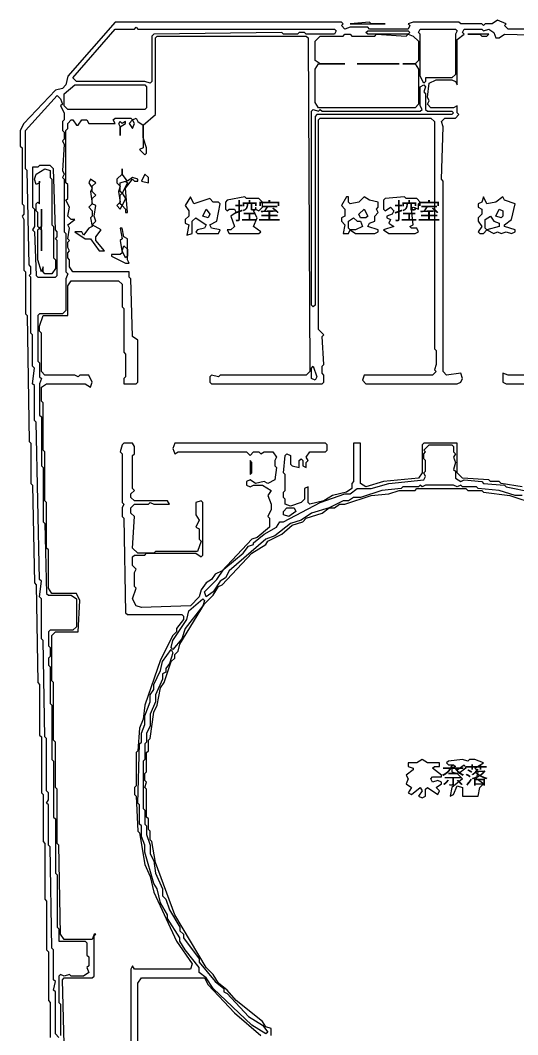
# Model space of a CAD drawing. Header units: millimetres. Extents: x -1440 to 58650, y -4146 to 35577.
# Drawn here: x 3765 to 15386, y 11764 to 35495 of the extents above; entities that cross this region are included whole.
import ezdxf

# ---------------------------------------------------------------- set-up
doc = ezdxf.new("R2010")
doc.units = ezdxf.units.MM
doc.layers.add('EDITABLE_ROOM_LABELS', color=7, linetype='Continuous', lineweight=18, true_color=0x50555f)
doc.layers.add('RASTER_CONTOURS', color=7, linetype='Continuous', lineweight=18, true_color=0x50555f)
doc.styles.add('JAPANESE', font='msgothic.ttc')

msp = doc.modelspace()

# ---------------------------------------------------------------- linework, layer by layer
at = {"layer": 'RASTER_CONTOURS'}
for points in [[(15734, 35291), (15160, 35291), (15078, 35373), (15119, 35414), (14914, 35495), (14791, 35414), (14627, 35414), (14586, 35373), (14545, 35414), (14054, 35414), (14013, 35455), (12947, 35455), (12824, 35414), (12865, 35373), (12824, 35291), (11922, 35291), (11881, 35332), (11471, 35332), (11348, 35291), (11266, 35373), (11307, 35414), (11266, 35455), (5979, 35455), (4872, 34187), (4831, 33983), (4749, 33901), (4585, 33860), (3847, 33083), (3765, 32920), (3765, 32552), (3806, 32511), (3806, 31203), (3847, 31162), (3847, 30958), (3806, 30917), (3847, 30835), (3847, 29650), (3888, 29609), (3888, 28628), (3929, 28587), (3970, 25643), (4011, 25602), (4011, 24662), (4052, 24621), (4093, 22332), (4134, 22291), (4175, 20002), (4216, 19961), (4216, 18775), (4257, 18735), (4257, 17426), (4298, 17386), (4298, 16282), (4339, 16241), (4339, 14933), (4380, 14892), (4380, 13747), (4421, 13706), (4421, 12562), (4462, 12521), (4462, 11703)], [(4790, 11540), (4749, 13052), (4790, 13093), (5446, 13093), (5487, 13134), (5487, 14074), (5528, 14115), (5487, 14115), (5446, 13992), (4790, 13992), (4708, 14115), (4667, 16200), (4626, 16241), (4626, 17508), (4585, 17549), (4585, 18612), (4544, 18653), (4544, 20002), (4503, 20043), (4503, 21106), (4585, 21187), (5118, 21187), (5159, 21923), (5077, 22087), (4503, 22087), (4421, 22209), (4421, 23109), (4380, 23150), (4380, 24212), (4339, 24253), (4339, 25398), (4298, 25439), (4298, 26543), (4257, 26584), (4257, 26911), (4380, 26992), (5282, 26992), (5405, 26911), (5446, 27033), (5364, 27197), (5159, 27197), (5118, 27156), (5036, 27197), (4339, 27197), (4257, 27279), (4257, 28178), (4216, 28219), (4216, 28341), (4298, 28587), (4872, 28587), (4872, 29282), (4954, 29404), (6061, 29404), (6143, 29323), (6143, 28791), (6184, 28750), (6184, 27728), (6225, 27687), (6225, 27156), (6184, 27115), (6184, 26992), (6471, 26992), (6512, 27033), (6512, 28014), (6389, 28096), (6348, 29445), (6307, 29486), (6307, 29609), (4995, 29609), (4913, 29731), (4913, 29895), (4872, 29936), (4872, 30058), (4913, 30099), (4872, 30181), (4872, 30304), (4913, 30345), (4872, 30385), (4913, 30631), (4872, 30712), (5036, 30835), (4954, 30835), (4872, 30917), (4913, 31121), (4831, 31285), (4872, 31326), (4872, 31653), (4831, 31694), (4831, 32920), (4872, 32961), (4872, 33083), (4954, 33165), (4995, 33165), (5077, 33043), (5118, 33043), (5200, 33165), (5323, 33165), (5364, 33083), (5979, 33083), (5938, 33165), (5979, 33206), (6348, 33206), (6389, 33165), (6307, 33083), (6389, 32961), (6430, 33083), (6389, 33165), (6471, 33206), (6512, 33124), (6635, 33043), (6635, 32511), (6553, 32470), (6676, 32348), (6717, 32389), (6717, 32511), (6635, 32756), (6635, 33043), (6922, 33288), (6922, 35087), (6962, 35127), (10447, 35127), (10488, 35087), (10529, 27279), (10447, 27197), (8438, 27197), (8397, 27156), (8233, 27197), (8192, 27156), (8192, 27033), (8233, 26992), (10815, 26992), (10856, 27033), (10856, 27197), (10815, 27238), (10815, 27401), (10856, 27442), (10815, 28096), (10856, 28137), (10733, 28260), (10733, 33165), (10774, 33206), (13357, 33206), (13439, 33124), (13439, 27810), (13480, 27769), (13480, 27442), (13439, 27319), (13480, 27279), (13398, 27197), (11799, 27197), (11758, 27074), (11840, 26992), (13972, 26992), (14054, 27033), (14095, 27115), (14054, 27238), (13726, 27197), (13644, 27279), (13644, 31734), (13603, 31775), (13644, 33002), (13603, 33124), (13685, 33206), (13931, 33206), (14013, 33288), (13972, 33329), (13972, 33492), (13890, 33451), (13357, 33451), (13275, 33533), (13316, 33615), (13275, 33697), (13316, 34024), (13480, 34105), (13849, 34105), (13931, 34065), (13972, 33983), (13972, 35046), (14136, 35168), (14095, 35209), (14136, 35291), (14545, 35291), (14586, 35250), (14709, 35291), (14832, 35209), (14873, 35087), (14955, 35087), (15078, 35168), (16841, 35127)], [(4667, 11703), (4585, 11785), (4585, 12766), (4544, 12807), (4585, 13011), (4544, 13052), (4544, 13747), (4503, 13788), (4462, 16159), (4421, 16200), (4421, 17140), (4380, 17181), (4421, 17263), (4421, 17426), (4380, 17467), (4380, 18694), (4339, 18735), (4298, 20983), (4257, 21024), (4257, 21964), (4216, 22005), (4257, 22373), (4216, 22414), (4134, 26093), (4093, 26134), (4093, 26951), (4052, 26992), (4093, 27360), (4052, 27401), (4052, 28137), (4011, 28178), (4011, 29486), (3970, 29527), (4011, 29568), (4011, 29731), (3970, 29772), (3929, 31980), (3888, 32021), (3888, 32920), (4626, 33738), (4708, 33656), (4749, 33533), (4708, 33492), (4790, 33329), (4790, 33165), (4749, 33124), (4749, 32920), (4790, 32879), (4790, 32716), (4749, 32675), (4790, 32593), (4749, 31980), (4790, 31898), (4749, 31816), (4790, 31775), (4790, 30549), (4831, 30508), (4831, 29609), (4872, 29568), (4831, 29445), (4831, 28709), (4749, 28628), (4216, 28628), (4175, 28587), (4175, 27524), (4216, 27483), (4216, 27156), (4257, 27115), (4216, 26992), (4216, 26256), (4257, 26216), (4257, 25071), (4298, 25030), (4298, 23763), (4339, 23722), (4380, 22087), (4421, 22046), (4954, 22046), (5077, 21964), (5077, 21310), (4995, 21228), (4462, 21228), (4421, 21187), (4421, 20860), (4462, 20819), (4462, 20615), (4421, 20574), (4421, 20411), (4462, 20370), (4462, 19511), (4503, 19470), (4503, 18203), (4544, 18162), (4544, 16854), (4585, 16813), (4585, 15546), (4626, 15505), (4626, 14279), (4667, 14238), (4667, 13952), (5282, 13952), (5323, 13911), (5323, 13625), (5364, 13584), (5364, 13379), (5323, 13338), (5364, 13216), (5241, 13134), (4954, 13134), (4913, 13175), (4790, 13134), (4708, 13175), (4667, 13134), (4667, 12521), (4708, 12480), (4708, 11744)], [(16513, 27197), (15160, 27197), (15037, 27238), (15037, 27033), (15119, 26992), (16308, 26992)], [(15488, 24580), (14996, 24662), (14955, 24703), (14750, 24703), (14709, 24744), (14095, 24785), (13972, 24907), (13972, 25602), (13193, 25602), (13152, 25562), (13152, 24907), (13070, 24785), (12250, 24703), (11840, 24580), (11717, 24662), (11717, 25602), (11553, 25602), (11553, 24703), (11512, 24662), (11512, 24540), (11389, 24458), (11061, 24376), (10856, 24253), (10529, 24172), (10488, 24212), (10488, 24580), (10406, 24540), (10406, 24294), (10324, 24212), (10078, 24131), (9955, 24172), (9955, 24294), (9914, 24335), (9914, 24458), (9955, 24499), (9955, 24867), (9914, 24907), (9955, 25316), (9996, 25357), (10078, 25316), (10078, 25112), (10119, 25071), (10283, 25030), (10283, 25194), (10324, 25234), (10365, 25194), (10365, 25071), (10447, 25030), (10447, 25153), (10488, 25194), (10447, 25275), (10529, 25398), (10897, 25398), (10938, 25439), (10938, 25562), (10897, 25602), (7372, 25602), (7331, 25480), (7372, 25357), (7454, 25398), (9053, 25398), (9135, 25316), (9217, 25398), (9340, 25398), (9381, 25357), (9463, 25398), (9668, 25398), (9750, 25275), (9709, 25194), (9709, 25071), (9750, 25030), (9709, 24744), (9545, 24662), (9463, 24703), (9258, 24662), (9135, 24744), (9053, 24703), (9053, 24621), (9135, 24580), (9217, 24621), (9422, 24621), (9627, 24499), (9545, 24376), (9627, 24172), (9627, 24049), (9545, 23885), (9586, 23845), (9586, 23640), (9299, 23395), (9176, 23354), (8479, 22618), (8315, 22536), (8233, 22414), (8110, 22332), (7987, 22168), (7946, 22005), (7741, 21801), (6594, 21760), (6471, 21801), (6389, 21964), (6471, 22209), (6430, 22250), (6430, 22577), (6471, 22659), (6389, 22741), (6389, 22945), (6430, 22986), (6676, 22986), (6717, 23027), (7864, 23027), (7987, 22945), (8028, 22986), (8028, 24212), (7987, 24253), (7864, 24212), (7864, 23926), (7946, 23804), (7864, 23640), (7946, 23599), (7946, 23354), (7987, 23313), (7905, 23068), (6922, 23068), (6881, 23027), (6512, 23027), (6389, 23150), (6430, 23885), (6348, 23967), (6348, 24090), (6430, 24172), (6758, 24172), (6799, 24212), (6881, 24172), (7249, 24172), (7208, 24253), (6430, 24253), (6348, 24335), (6348, 24417), (6430, 24499), (6389, 24540), (6389, 25316), (6430, 25357), (6430, 25521), (6389, 25602), (6184, 25602), (6143, 25562), (6102, 25398), (6143, 25357), (6143, 24212), (6184, 24172), (6143, 24090), (6143, 23885), (6184, 23845), (6225, 21637), (6266, 21596), (7536, 21596), (7577, 21555), (7577, 21474), (7413, 21269), (7413, 21187), (7331, 21106), (7044, 20533), (6676, 19470), (6635, 19143), (6553, 18939), (6512, 18408), (6471, 18367), (6471, 17590), (6430, 17549), (6430, 17386), (6471, 17345), (6512, 16527), (6553, 16486), (6676, 15750), (6799, 15464), (6881, 15096), (7413, 13952), (7782, 13420), (7741, 13297), (6430, 13297), (6389, 13379), (6348, 13297), (6348, 7697)], [(15488, 24376), (15324, 24376), (14955, 24499), (14464, 24540), (14423, 24580), (14095, 24580), (14054, 24621), (13972, 24580), (13890, 24621), (13234, 24621), (13152, 24580), (13111, 24621), (13070, 24580), (12701, 24580), (12660, 24540), (12209, 24499), (11717, 24335), (11553, 24335), (11430, 24253), (11307, 24253), (10979, 24090), (10570, 23967), (10324, 23804), (10078, 23722), (9709, 23436), (9504, 23354), (8643, 22618), (8561, 22455), (8438, 22373), (8274, 22128), (8110, 22005), (8069, 22128), (8356, 22414), (8520, 22659), (8971, 23027), (9094, 23190), (9217, 23231), (9217, 23272), (9463, 23477), (9750, 23640), (9832, 23763), (9914, 23763), (10774, 24212), (11348, 24417), (11471, 24417), (11635, 24540), (11963, 24540), (12373, 24662), (13193, 24744), (13234, 24826), (13193, 24907), (13234, 24948), (13234, 25194), (13193, 25234), (13193, 25357), (13234, 25398), (13193, 25439), (13316, 25562), (13849, 25562), (13890, 25521), (13890, 25398), (13931, 25357), (13890, 25275), (13931, 25153), (13890, 24989), (13931, 24948), (13931, 24785), (14054, 24703), (14136, 24744), (14545, 24703), (14586, 24662), (15078, 24621), (15119, 24580), (15734, 24458)], [(9627, 11744), (9627, 11908), (9504, 11948), (9422, 12071), (8807, 12562), (8602, 12807), (8397, 12970), (8274, 13175), (8110, 13338), (7372, 14565), (6922, 15791), (6840, 16282), (6799, 16323), (6799, 16527), (6758, 16568), (6758, 16813), (6717, 16854), (6717, 17508), (6676, 17549), (6717, 17672), (6676, 17713), (6676, 17876), (6717, 17917), (6717, 18367), (6758, 18408), (6758, 18653), (6799, 18694), (6881, 19307), (6962, 19470), (7044, 19879), (7126, 20002), (7290, 20492), (7372, 20574), (7372, 20656), (7454, 20738), (7495, 20901), (8069, 21841), (8274, 22046), (8397, 22250), (8479, 22291), (9176, 23027), (9504, 23231), (9545, 23313), (9873, 23477), (10119, 23681), (10365, 23763), (10447, 23845), (10815, 23967), (10979, 24090), (11102, 24090), (11225, 24172), (11348, 24172), (11963, 24376), (12373, 24417), (12619, 24499), (12988, 24499), (13029, 24540), (14177, 24540), (14218, 24499), (14545, 24499), (14586, 24458), (15201, 24376), (15816, 24172)], [(6512, 10926), (6512, 12970), (6594, 13093), (8069, 13093), (8151, 12930), (8766, 12275), (9381, 11744)]]:
    msp.add_lwpolyline(points, dxfattribs=at)
for points in [[(11471, 35414), (12291, 35414), (11963, 35414), (11922, 35455)], [(4995, 34146), (5979, 35291), (6430, 35291), (6471, 35332), (6512, 35291), (11102, 35291), (11143, 35250), (11102, 35168), (10447, 35168), (10406, 35209), (10283, 35209), (10242, 35168), (9914, 35168), (9873, 35209), (6881, 35168), (6840, 35127), (6840, 34065), (6799, 34024), (6676, 34065), (5077, 34065)], [(10652, 35005), (10774, 35127), (11307, 35127), (11348, 35168), (11471, 35168), (11512, 35127), (12045, 35127), (12086, 35168), (12783, 35127), (12824, 35168), (12947, 35127), (13070, 35005), (13070, 34555), (12988, 34473), (12701, 34473), (12988, 34473), (13070, 34351), (13070, 33533), (12988, 33451), (10733, 33451), (10652, 33574), (10652, 34351), (10733, 34473), (11348, 34473), (10774, 34473), (10652, 34555)], [(11840, 35209), (11881, 35250), (12824, 35250), (12865, 35209), (12824, 35168), (11881, 35168)], [(13111, 35291), (13931, 35291), (13972, 35250), (13931, 35168), (13931, 34228), (13849, 34146), (13234, 34146), (13234, 34065), (13193, 34024), (13111, 34187), (13111, 35168), (13070, 35209)], [(14218, 35168), (14505, 35168), (14545, 35127), (14668, 35127), (14709, 35168)], [(11635, 34473), (12619, 34473)], [(4790, 33778), (5036, 33983), (6676, 33983), (6717, 33942), (6717, 33451), (6676, 33411), (4872, 33411), (4790, 33492)], [(13193, 33983), (13234, 33942), (13193, 33819), (13234, 33778), (13234, 33411), (13275, 33370), (13849, 33370), (13890, 33329), (13849, 33288), (10693, 33288), (10652, 33247), (10652, 28832), (10611, 28791), (10570, 28832), (10570, 33370), (10611, 33411), (10733, 33370), (10774, 33411), (10815, 33370), (13111, 33370), (13152, 33411), (13111, 33492), (13111, 33942)], [(6225, 33124), (6143, 33083), (6102, 33124), (6061, 33083), (6102, 33002), (6102, 32797), (6102, 33002), (6225, 33083)], [(4216, 32102), (4175, 32061), (4052, 32061), (4052, 31121), (4093, 31080), (4093, 30672), (4052, 30590), (4093, 30549), (4134, 29527), (4175, 29486), (4585, 29486), (4626, 29527), (4626, 30345), (4585, 30385), (4626, 30426), (4626, 30549), (4585, 30590), (4544, 32021), (4462, 32102)], [(4339, 32021), (4462, 31980), (4462, 31816), (4503, 31775), (4503, 30712), (4544, 30672), (4544, 29936), (4585, 29895), (4585, 29690), (4503, 29568), (4339, 29568), (4298, 29609), (4298, 29731), (4257, 29609), (4175, 29895), (4175, 30590), (4216, 30631), (4257, 30590), (4257, 30099), (4257, 31080), (4257, 30672), (4216, 30631), (4175, 30672), (4175, 30999), (4134, 31039), (4134, 31203), (4175, 31244), (4216, 31203), (4216, 31734), (4216, 31694), (4134, 31653), (4093, 31775), (4134, 31898)], [(6143, 32021), (6143, 31898), (6020, 31775), (6020, 31694), (6102, 31612), (6061, 31489), (6102, 31244), (6020, 31162), (6102, 31080), (6143, 31162), (6225, 31080), (6225, 30999), (6266, 30999), (6225, 31571), (6389, 31775), (6430, 31734), (6512, 31734), (6512, 31775), (6389, 31816), (6266, 31734), (6143, 31898)], [(6676, 31898), (6594, 31734), (6758, 31694), (6758, 31816)], [(5405, 31775), (5364, 31694), (5446, 31571), (5405, 31489), (5446, 31203), (5364, 31121), (5446, 31039), (5446, 30917), (5405, 30876), (5446, 30672), (5364, 30631), (5241, 30467), (5200, 30549), (5036, 30549), (5282, 30385), (5405, 30385), (5610, 30099), (5733, 30099), (5528, 30345), (5528, 30426), (5651, 30590), (5446, 30712), (5528, 30794), (5487, 30917), (5528, 31162), (5446, 31203), (5446, 31326), (5528, 31407), (5446, 31489), (5446, 31612), (5528, 31694)], [(6225, 31734), (6266, 31694), (6143, 31448), (6102, 31489), (6102, 31694)], [(6143, 31448), (6225, 31326), (6143, 31162), (6102, 31203), (6102, 31407)], [(7741, 31367), (7618, 31162), (7700, 31039), (7700, 30917), (7618, 30835), (7618, 30753), (7700, 30712), (7659, 30467), (7782, 30508), (7782, 30794), (7864, 30876), (8110, 30712), (8069, 30631), (7905, 30590), (7864, 30549), (7905, 30508), (8397, 30508), (8438, 30590), (8233, 30631), (8192, 30712), (8356, 30794), (8438, 31203), (8397, 31244), (8274, 31244), (8192, 31326), (7823, 31203)], [(8602, 31285), (8561, 31244), (8561, 31080), (8602, 31039), (8643, 31080), (8766, 31080), (8807, 30999), (8684, 30917), (8766, 30672), (8684, 30590), (8602, 30590), (8643, 30508), (9340, 30508), (9381, 30549), (9217, 30672), (9299, 30876), (9217, 31039), (9258, 31080), (9340, 31039), (9422, 31121), (9422, 31244), (9340, 31326), (9053, 31326), (9012, 31367)], [(11389, 31367), (11266, 31162), (11348, 31080), (11348, 30917), (11266, 30876), (11266, 30794), (11348, 30712), (11307, 30508), (11430, 30508), (11471, 30590), (11594, 30508), (12045, 30508), (12127, 30549), (12127, 30590), (11881, 30672), (11922, 30753), (12045, 30794), (12045, 30917), (12127, 30999), (12086, 31080), (12127, 31121), (12127, 31244), (11922, 31285), (11799, 31367), (11676, 31244), (11471, 31203), (11430, 31244), (11430, 31367)], [(12291, 31326), (12250, 31285), (12250, 31080), (12291, 31039), (12414, 31121), (12496, 31039), (12455, 30958), (12332, 30917), (12332, 30876), (12414, 30835), (12373, 30753), (12496, 30672), (12250, 30590), (12373, 30508), (12988, 30508), (13070, 30549), (13029, 30631), (12906, 30631), (12865, 30672), (12947, 30712), (12906, 31080), (12947, 31121), (13070, 31080), (13070, 31203), (13111, 31244), (13029, 31326), (12783, 31326), (12742, 31367)], [(14586, 31367), (14545, 31244), (14464, 31203), (14464, 31121), (14545, 31080), (14545, 30958), (14464, 30876), (14464, 30794), (14545, 30672), (14464, 30549), (14505, 30508), (14586, 30508), (14668, 30590), (14832, 30508), (14914, 30549), (14996, 30508), (15119, 30549), (15242, 30508), (15324, 30549), (15324, 30590), (15078, 30672), (15078, 30712), (15242, 30835), (15324, 31203), (15078, 31285), (15037, 31367), (14873, 31244), (14668, 31203)], [(8110, 31080), (8192, 30958), (8151, 30876), (8028, 30917)], [(11430, 30794), (11553, 30876), (11635, 30794), (11717, 30794), (11758, 30672), (11594, 30590), (11471, 30590), (11430, 30631)], [(11799, 31080), (11881, 30917), (11840, 30876), (11717, 30876), (11676, 30958)], [(14627, 30835), (14750, 30917), (14832, 30794), (14955, 30753), (14955, 30672), (14668, 30590), (14627, 30631)], [(14955, 31080), (15037, 31039), (15037, 30917), (14996, 30876), (14873, 30917)], [(6102, 30631), (6143, 30385), (6102, 30345), (6143, 30058), (6102, 30017), (5897, 30017), (5897, 29977), (6225, 29813), (6307, 29813), (6266, 29895), (6266, 30385), (6184, 30426), (6143, 30631)], [(6184, 30222), (6266, 30140), (6266, 29977), (6225, 29936), (6143, 30099)], [(10611, 27401), (10693, 27156), (10652, 27074), (10570, 27115), (10570, 27360)], [(9135, 25194), (9135, 24867), (9176, 24907), (9176, 25153)], [(9914, 23926), (9914, 24008), (9996, 24090), (10160, 24090), (10201, 24008), (10037, 23885)], [(8028, 21964), (8069, 21923), (8028, 21801), (7618, 21269), (7536, 21024), (7331, 20779), (7290, 20819), (7331, 20983), (7659, 21474), (7700, 21678)], [(7290, 20779), (7331, 20697), (7249, 20452), (7167, 20329), (7167, 20247), (7085, 20206), (7085, 20084), (6922, 19716), (6922, 19552), (6799, 19266), (6799, 18980), (6717, 18816), (6717, 18612), (6676, 18571), (6676, 18203), (6635, 18162), (6635, 17058), (6676, 17018), (6676, 16691), (6717, 16650), (6717, 16445), (6799, 16200), (6799, 15996), (6881, 15832), (6922, 15546), (7085, 15178), (7085, 15014), (7167, 14933), (7249, 14687), (7495, 14279), (7495, 14197), (7577, 14115), (7577, 14033), (7946, 13543), (7946, 13461), (8315, 13011), (8520, 12848), (8520, 12766), (8602, 12725), (9094, 12194), (9422, 11989), (9545, 11826), (9504, 11785), (9176, 11989), (8274, 12848), (8110, 13093), (7946, 13216), (7946, 13338), (7618, 13747), (7495, 13952), (7495, 14033), (7208, 14483), (7208, 14565), (7044, 14851), (6962, 15178), (6881, 15301), (6676, 16036), (6676, 16200), (6594, 16404), (6594, 16650), (6553, 16691), (6553, 17140), (6512, 17181), (6553, 18571), (6594, 18612), (6594, 18816), (6676, 19021), (6676, 19225), (6799, 19552), (6799, 19716), (6881, 19838), (6881, 19961), (7044, 20288), (7085, 20492)], [(13562, 18121), (13275, 18121), (13152, 18203), (13029, 18121), (12824, 18121), (12824, 18040), (12947, 17999), (12947, 17958), (12783, 17835), (12824, 17753), (12783, 17631), (12906, 17549), (12824, 17426), (12906, 17386), (13111, 17549), (13152, 17467), (13070, 17345), (13152, 17304), (13234, 17345), (13234, 17508), (13275, 17549), (13521, 17386), (13562, 17467), (13480, 17549), (13603, 17631), (13603, 17672), (13521, 17713), (13398, 17672), (13357, 17753), (13398, 17794), (13603, 17794), (13603, 17835), (13398, 17999), (13439, 18040), (13562, 18040)], [(13767, 18162), (13726, 18121), (13767, 18080), (13890, 18080), (13931, 18040), (13849, 17999), (13849, 17917), (13972, 17876), (14095, 17753), (13849, 17549), (13808, 17345), (13890, 17386), (13972, 17590), (14095, 17549), (14095, 17345), (14464, 17345), (14505, 17549), (14586, 17631), (14423, 17753), (14464, 17917), (14382, 17999), (14586, 18121), (14382, 18203), (14259, 18203), (14218, 18162), (14095, 18203)], [(14136, 18080), (14177, 17999), (14013, 17876), (13972, 17958)]]:
    msp.add_lwpolyline(points, close=True, dxfattribs=at)

# ---------------------------------------------------------------- texts
at = {"layer": 'EDITABLE_ROOM_LABELS', "style": 'JAPANESE'}
for s, p in [('控室', (8766, 30835)), ('控室', (12496, 30835)), ('奈落', (13603, 17631))]:
    msp.add_text(s, height=400, dxfattribs=at).set_placement(p)

doc.saveas('drawing.dxf')
